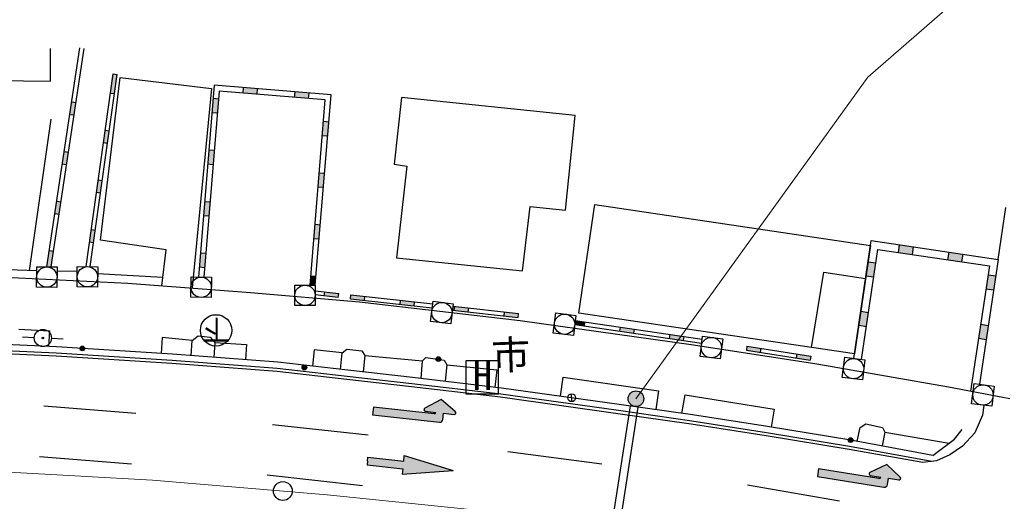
# Model space of a CAD drawing. Units: millimetres, scale not verified. Extents: x 40000 to 2497683, y 20000 to 1480199.
# Drawn here: x 443028 to 505781, y 310038 to 340796 of the extents above; entities that cross this region are included whole.
import ezdxf
from ezdxf.enums import TextEntityAlignment as Align

# ---------------------------------------------------------------- set-up
doc = ezdxf.new("R2010")
doc.units = ezdxf.units.MM
doc.header["$LTSCALE"] = 1000
doc.linetypes.add('CHAIN', pattern=[18.5, 12, -1.5, 3.5, -1.5])
for name, color, linetype, lineweight in [('M-BGD', 7, 'Continuous', 25), ('M-BGD-EXST', 7, 'Continuous', 25), ('M-BMK', 2, 'CHAIN', 13), ('M-BMK-SRVR', 3, 'Continuous', 25), ('M-STR-HTXT', 7, 'Continuous', 13), ('M-STR-STRC', 7, 'Continuous', 25)]:
    doc.layers.add(name, color=color, linetype=linetype, lineweight=lineweight)
doc.styles.add('ＭＳ ゴシック', font='')
doc.styles.get('ＭＳ ゴシック').set_extended_font_data('MS Gothic')

msp = doc.modelspace()

# ---------------------------------------------------------------- hatches: boundary and pattern name
at = {"layer": 'M-BGD'}
for points in [[(449259, 337294), (449002, 337331), (448831, 336110), (449088, 336074)], [(458199, 336379), (457302, 336452), (457274, 336103), (458171, 336030)], [(455723, 335743), (455374, 335772), (455301, 334875), (455650, 334846)], [(461488, 336110), (460591, 336184), (460563, 335835), (461460, 335762)], [(446617, 335500), (446360, 335539), (446241, 334748), (446498, 334709)], [(462775, 334278), (462428, 334306), (462355, 333409), (462700, 333381)], [(448753, 333697), (448497, 333733), (448386, 332941), (448642, 332905)], [(446140, 332336), (445883, 332375), (445764, 331584), (446021, 331545)], [(455455, 332454), (455106, 332483), (455033, 331586), (455382, 331557)], [(462502, 330989), (462160, 331017), (462086, 330120), (462427, 330092)], [(448307, 330528), (448052, 330564), (447941, 329772), (448196, 329736)], [(445663, 329172), (445406, 329211), (445287, 328420), (445544, 328381)], [(455186, 329165), (454838, 329194), (454765, 328297), (455113, 328268)], [(462229, 327700), (461891, 327728), (461818, 326831), (462154, 326803)], [(447861, 327359), (447607, 327395), (447496, 326603), (447750, 326567)], [(500108, 326289), (499218, 326421), (499145, 325926), (500035, 325794)], [(445186, 326008), (444929, 326046), (444773, 325010), (445036, 325007)], [(454918, 325876), (454569, 325904), (454496, 325007), (454845, 324979)], [(503274, 325821), (502383, 325953), (502310, 325458), (503201, 325326)], [(497702, 325243), (497208, 325317), (497076, 324426), (497570, 324353)], [(461956, 324411), (461622, 324439), (461573, 323840), (461908, 323836)], [(505365, 324432), (504870, 324506), (504737, 323616), (505231, 323542)], [(463405, 323312), (462511, 323413), (462483, 323164), (463377, 323064)], [(465069, 323126), (464174, 323226), (464147, 322978), (465041, 322878)], [(468249, 322770), (467355, 322870), (467327, 322622), (468221, 322521)], [(471701, 322383), (470807, 322483), (470779, 322235), (471673, 322135)], [(474881, 322027), (473987, 322127), (473959, 321879), (474853, 321779)], [(497233, 322078), (496738, 322151), (496606, 321261), (497100, 321188)], [(479124, 321493), (478510, 321584), (478480, 321336), (479088, 321246)], [(504890, 321267), (504396, 321342), (504262, 320451), (504757, 320377)], [(482290, 321025), (481399, 321156), (481363, 320909), (482253, 320777)], [(485455, 320556), (484565, 320688), (484528, 320441), (485419, 320309)], [(444560, 320465, 0.41421), (444512, 320516, 0.41421)], [(447177, 319833), (446924, 319910, 0.20055), (446880, 319804, 1)], [(447177, 319833, 0.59752), (446924, 319910)], [(490363, 319803), (489473, 319942), (489435, 319695), (490324, 319556)], [(493543, 319307), (492654, 319446), (492615, 319199), (493505, 319060)], [(469916, 319148), (469664, 319226, 0.20055), (469619, 319119, 1)], [(469916, 319148, 0.59752), (469664, 319226)], [(461357, 318607), (461104, 318685, 0.20055), (461060, 318578, 1)], [(461357, 318607, 0.59752), (461104, 318685)], [(496240, 313981), (495988, 314059, 0.20055), (495943, 313952, 1)], [(496240, 313981, 0.59752), (495988, 314059)]]:
    msp.add_hatch(color=256, dxfattribs=at).paths.add_polyline_path(points)
at = {"layer": 'M-STR-STRC'}
for points in [[(481884, 316587, 1), (482884, 316587, 0.41421), (482384, 317087, 0.41421)], [(465561, 315558), (465615, 316055), (469494, 315632), (469499, 315632), (469504, 315632), (469510, 315632), (469517, 315633), (469523, 315634), (469532, 315636), (469542, 315640), (469553, 315645), (469571, 315659), (469586, 315676), (469592, 315686), (469596, 315694), (469598, 315701), (469600, 315707), (469601, 315714), (469602, 315719), (468928, 315795), (468923, 315796), (468918, 315797), (468913, 315798), (468908, 315800), (468903, 315802), (468898, 315804), (468895, 315805), (468892, 315807), (468889, 315809), (468886, 315811), (468883, 315813), (468881, 315815), (468878, 315817), (468875, 315819), (468873, 315822), (468870, 315824), (468868, 315827), (468866, 315830), (468863, 315832), (468861, 315835), (468859, 315838), (468857, 315841), (468856, 315844), (468854, 315847), (468852, 315850), (468851, 315853), (468849, 315856), (468848, 315860), (468847, 315865), (468845, 315870), (468844, 315875), (468843, 315880), (468843, 315885), (468842, 315890), (468842, 315896), (468842, 315901), (468843, 315906), (468844, 315911), (468845, 315918), (468847, 315925), (468850, 315933), (468854, 315941), (468860, 315951), (468875, 315968), (468894, 315981), (469943, 316539), (470848, 315768), (470850, 315766), (470853, 315763), (470855, 315761), (470858, 315758), (470860, 315756), (470862, 315753), (470864, 315750), (470866, 315747), (470868, 315744), (470870, 315741), (470871, 315738), (470873, 315735), (470874, 315732), (470876, 315727), (470878, 315722), (470879, 315717), (470880, 315712), (470881, 315707), (470882, 315701), (470882, 315696), (470882, 315691), (470882, 315686), (470881, 315680), (470880, 315675), (470879, 315668), (470877, 315662), (470874, 315654), (470869, 315644), (470863, 315634), (470847, 315617), (470829, 315604), (470818, 315599), (470809, 315597), (470803, 315595), (470796, 315594), (470789, 315593), (470783, 315593), (470778, 315593), (470773, 315593), (470099, 315666), (470056, 315269), (470055, 315262), (470054, 315256), (470053, 315249), (470051, 315242), (470049, 315235), (470047, 315229), (470042, 315215), (470038, 315206), (470034, 315196), (470027, 315184), (470019, 315173), (470003, 315154), (469985, 315137), (469966, 315123), (469951, 315114), (469938, 315108), (469928, 315104), (469918, 315101), (469908, 315098), (469902, 315096), (469895, 315095), (469888, 315093), (469881, 315092), (469874, 315092), (469867, 315091), (469860, 315091), (469853, 315091), (469846, 315091), (469839, 315092)], [(467461, 311763), (467499, 312111), (465212, 312360), (465240, 312609), (465267, 312857), (467553, 312608), (467591, 312956), (470707, 312013)], [(493971, 311623), (494050, 312117), (497903, 311503), (497908, 311502), (497913, 311502), (497919, 311502), (497926, 311502), (497933, 311503), (497941, 311505), (497951, 311508), (497962, 311513), (497981, 311525), (497997, 311542), (498004, 311552), (498008, 311560), (498010, 311566), (498013, 311573), (498014, 311580), (498016, 311585), (497346, 311693), (497341, 311694), (497336, 311696), (497331, 311697), (497326, 311699), (497321, 311701), (497317, 311704), (497314, 311705), (497311, 311707), (497308, 311709), (497305, 311711), (497302, 311713), (497299, 311716), (497297, 311718), (497294, 311720), (497292, 311723), (497290, 311725), (497287, 311728), (497285, 311731), (497283, 311734), (497281, 311737), (497279, 311740), (497278, 311743), (497276, 311746), (497274, 311749), (497273, 311752), (497272, 311755), (497270, 311758), (497269, 311762), (497268, 311767), (497267, 311772), (497266, 311777), (497265, 311782), (497265, 311788), (497265, 311793), (497265, 311798), (497266, 311803), (497266, 311808), (497267, 311813), (497269, 311820), (497271, 311827), (497275, 311835), (497279, 311843), (497286, 311853), (497302, 311869), (497321, 311881), (498396, 312386), (499262, 311572), (499264, 311569), (499267, 311567), (499269, 311564), (499271, 311561), (499273, 311559), (499275, 311556), (499277, 311553), (499279, 311550), (499281, 311547), (499282, 311544), (499284, 311541), (499285, 311537), (499286, 311534), (499288, 311529), (499290, 311524), (499291, 311519), (499292, 311514), (499292, 311509), (499292, 311503), (499293, 311498), (499292, 311493), (499292, 311488), (499291, 311483), (499290, 311477), (499288, 311471), (499286, 311464), (499282, 311456), (499277, 311447), (499270, 311437), (499254, 311421), (499235, 311409), (499223, 311405), (499215, 311402), (499208, 311401), (499201, 311400), (499194, 311400), (499189, 311400), (499184, 311400), (499179, 311401), (498509, 311507), (498447, 311113), (498445, 311106), (498444, 311099), (498442, 311092), (498440, 311086), (498438, 311079), (498436, 311072), (498430, 311059), (498426, 311050), (498421, 311041), (498413, 311029), (498405, 311018), (498388, 311000), (498369, 310984), (498349, 310971), (498334, 310963), (498321, 310957), (498311, 310954), (498301, 310951), (498291, 310949), (498284, 310947), (498277, 310946), (498270, 310945), (498263, 310945), (498256, 310944), (498249, 310944), (498242, 310944), (498235, 310945), (498228, 310945), (498221, 310946)]]:
    msp.add_hatch(color=256, dxfattribs=at).paths.add_polyline_path(points)

# ---------------------------------------------------------------- linework, layer by layer
at = {"layer": 'M-BGD'}
for p, q in [((444773, 325010), (446881, 338993)), ((445036, 325007), (447138, 338955)), ((447275, 325028), (449002, 337331)), ((447533, 325025), (449259, 337294)), ((449002, 337331), (449259, 337294)), ((457302, 336452), (457274, 336103)), ((458199, 336379), (458171, 336030)), ((448834, 336109), (449088, 336074)), ((455375, 335772), (455723, 335743)), ((460591, 336184), (460563, 335835)), ((461488, 336110), (461460, 335762)), ((446360, 335539), (446617, 335500)), ((446241, 334748), (446498, 334709)), ((455301, 334875), (455650, 334846)), ((443652, 324788), (445036, 334446)), ((462428, 334306), (462775, 334278)), ((448499, 333733), (448753, 333697)), ((462355, 333409), (462700, 333381)), ((448388, 332941), (448642, 332905)), ((445883, 332375), (446140, 332336)), ((455106, 332483), (455455, 332454)), ((445764, 331584), (446021, 331545)), ((445764, 331584), (446021, 331545)), ((455033, 331586), (455382, 331557)), ((462160, 331017), (462502, 330989)), ((448053, 330564), (448307, 330528)), ((462087, 330120), (462427, 330092)), ((447942, 329772), (448196, 329736)), ((445406, 329211), (445663, 329172)), ((454838, 329194), (455186, 329165)), ((445287, 328420), (445544, 328381)), ((454765, 328297), (455113, 328268)), ((505523, 325488), (506007, 328808)), ((461892, 327728), (462229, 327700)), ((447607, 327395), (447861, 327359)), ((447496, 326603), (447750, 326567)), ((461818, 326831), (462154, 326803)), ((499145, 325926), (499218, 326421)), ((444929, 326046), (445186, 326008)), ((454569, 325904), (454918, 325876)), ((500035, 325794), (500108, 326289)), ((502310, 325458), (502383, 325953)), ((503201, 325326), (503274, 325821)), ((497702, 325243), (497208, 325317)), ((438368, 324984), (444120, 324770)), ((445420, 324756), (446707, 324741)), ((448005, 324583), (452179, 324348)), ((454496, 325007), (454845, 324979)), ((461623, 324439), (461956, 324411)), ((504870, 324506), (505365, 324432)), ((497570, 324353), (497076, 324426)), ((463377, 323064), (461901, 323229)), ((461904, 323480), (463405, 323312)), ((462483, 323164), (462511, 323413)), ((463377, 323064), (463405, 323312)), ((464147, 322978), (464174, 323226)), ((464174, 323226), (469403, 322641)), ((504737, 323616), (505231, 323542)), ((464147, 322978), (469372, 322392)), ((465041, 322878), (465069, 323126)), ((467327, 322622), (467355, 322870)), ((468221, 322521), (468249, 322770)), ((470664, 322248), (474853, 321779)), ((470695, 322496), (474881, 322027)), ((470779, 322235), (470807, 322483)), ((471673, 322135), (471701, 322383)), ((473959, 321879), (473987, 322127)), ((474853, 321779), (474881, 322027)), ((497232, 322078), (496738, 322151)), ((478480, 321336), (486578, 320137)), ((478510, 321584), (486608, 320385)), ((479088, 321246), (479124, 321493)), ((504396, 321342), (504890, 321267)), ((481363, 320909), (481399, 321156)), ((482253, 320777), (482290, 321025)), ((484528, 320441), (484565, 320688)), ((497100, 321188), (496606, 321261)), ((443960, 320486), (443211, 320513)), ((445060, 320447), (445809, 320419)), ((485419, 320309), (485455, 320556)), ((504262, 320451), (504757, 320377)), ((489473, 319942), (489435, 319695)), ((489435, 319695), (493505, 319060)), ((489473, 319942), (493543, 319307)), ((490363, 319803), (490324, 319556)), ((492654, 319446), (492615, 319199)), ((465072, 319340), (468756, 319006)), ((493543, 319307), (493505, 319060)), ((478303, 316404), (478254, 316901)), ((479395, 299181), (482032, 316128)), ((479889, 299104), (482526, 316051)), ((498277, 314452), (502385, 313753))]:
    msp.add_line(p, q, dxfattribs=at)
for points in [[(434403, 339701), (434404, 335375), (438504, 335233), (438542, 336345), (441521, 336232), (441531, 336911), (444987, 336859), (444999, 338948)], [(452113, 323807), (452393, 326100), (448180, 326706), (449442, 337102), (455278, 336404), (454045, 323671)], [(461908, 323836), (462917, 335994), (455442, 336604), (454443, 324360)], [(461573, 323840), (462540, 335673), (455763, 336226), (454794, 324356)], [(496295, 319163), (497411, 326688), (505523, 325488), (504327, 317511)], [(496791, 319102), (497833, 326120), (504954, 325067), (503757, 317080)], [(395814, 323762), (404793, 324301), (413609, 324796), (418630, 324843), (431773, 324795), (442953, 324310), (449929, 323960), (457778, 323370), (464738, 322776), (474982, 321583), (486068, 320025), (493943, 318828), (502334, 317353), (509727, 315935), (519229, 313614)], [(493603, 319863), (494378, 324672), (497048, 324277)], [(501269, 312582), (496029, 313550), (490725, 314420), (485943, 315162), (481261, 315834), (473749, 316879), (468067, 317549), (463934, 318012), (459482, 318519), (452763, 319029), (445368, 319502), (439741, 319757), (433583, 319854), (425834, 319951), (416328, 319742), (406390, 319423), (398585, 318973), (397315, 319082), (396498, 319681), (395738, 320557), (395322, 321218), (394999, 322347), (394976, 322955)], [(501342, 312975), (496097, 313944), (490788, 314815), (486002, 315558), (481317, 316230), (473800, 317275), (468113, 317946), (463979, 318409), (459519, 318918), (452790, 319428), (445389, 319901), (439753, 320157), (433588, 320254), (425832, 320351), (416317, 320142), (406373, 319823), (398590, 319374), (397461, 319471), (396770, 319977), (396060, 320796), (395691, 321383), (395397, 322411), (395376, 322970)], [(442985, 321028), (444925, 320935), (444879, 319924)], [(454042, 320311), (452127, 320494), (452062, 319474)], [(453978, 319338), (454042, 320311), (454426, 320600), (455188, 320530), (455496, 320175), (455424, 319228)], [(455496, 320175), (457523, 320051), (457449, 319075)], [(463619, 319517), (461845, 319706), (461726, 318666)], [(463508, 318463), (463619, 319517), (463929, 319761), (464883, 319650), (465072, 319340), (464955, 318300)], [(468673, 317880), (468756, 319006), (468964, 319218), (470139, 319063), (470317, 318764), (470191, 317701)], [(470317, 318764), (473501, 318444), (473369, 317326)], [(477558, 316753), (477726, 317972), (483832, 317095), (483659, 315894)], [(485320, 315656), (485517, 316838), (491208, 315925), (491020, 314777)], [(496502, 313870), (496708, 314753), (497074, 314978), (498137, 314763), (498277, 314452), (498114, 313572)], [(501342, 312975), (501696, 313246), (502736, 314012), (503220, 314635)]]:
    msp.add_lwpolyline(points, dxfattribs=at)
for points in [[(467416, 335821), (466953, 331568), (467745, 331446), (467095, 325593), (475145, 324754), (475629, 328873), (477886, 328632), (478507, 334681)], [(479751, 328988), (497360, 326383), (496335, 319459), (478727, 322064)], [(444123, 325017), (445423, 325002), (445408, 323702), (444108, 323717)], [(446710, 325034), (448010, 325019), (447996, 323719), (446696, 323734)], [(453972, 324366), (455272, 324351), (455258, 323051), (453958, 323066)], [(460608, 323850), (461908, 323836), (461893, 322536), (460593, 322551)], [(469424, 322817), (470715, 322659), (470557, 321369), (469267, 321527)], [(477260, 322072), (478551, 321915), (478393, 320624), (477102, 320782)], [(486632, 320578), (487922, 320420), (487764, 319129), (486474, 319287)], [(495712, 319234), (497002, 319077), (496844, 317786), (495554, 317944)], [(503979, 317553), (505269, 317396), (505112, 316105), (503821, 316263)]]:
    msp.add_lwpolyline(points, close=True, dxfattribs=at)
for centre, radius in [((444766, 324360), 650), ((447353, 324377), 650), ((454615, 323708), 650), ((461251, 323193), 650), ((469991, 322093), 650), ((477826, 321348), 650), ((444510, 320466), 550), ((444510, 320466), 50), ((487198, 319853), 650), ((447030, 319804), 150), ((469769, 319119), 150), ((496278, 318510), 650), ((461210, 318578), 150), ((504545, 316829), 650), ((478279, 316653), 250), ((496093, 313952), 150)]:
    msp.add_circle(centre, radius, dxfattribs=at)
at = {"layer": 'M-BGD-EXST'}
for p, q in [((473614, 319010), (471514, 319010)), ((471514, 319010), (471514, 316910)), ((473614, 316910), (473614, 319010)), ((471514, 316910), (473614, 316910))]:
    msp.add_line(p, q, dxfattribs=at)
msp.add_circle((455571, 320957), 1000, dxfattribs=at)
at = {"layer": 'M-BMK'}
msp.add_lwpolyline([(367187, 309802), (403949, 311682), (413310, 312111), (426030, 312261), (434525, 312160), (442335, 311892), (451515, 311384), (462669, 310462), (471396, 309564), (479394, 308509), (489211, 307095), (499069, 305347), (514054, 302241), (524963, 299505), (529746, 298250), (537945, 295892), (548960, 292481)], dxfattribs=at)
at = {"layer": 'M-BMK-SRVR'}
msp.add_circle((459832, 310697), 600, dxfattribs=at)
at = {"layer": 'M-STR-HTXT'}
msp.add_lwpolyline([(482384, 316587), (497185, 337124), (507484, 346101)], dxfattribs=at)
at = {"layer": 'M-STR-STRC'}
for p, q in [((469943, 316539), (468895, 315982)), ((470847, 315769), (469943, 316539)), ((444563, 316132), (450437, 315663)), ((465615, 316055), (465561, 315558)), ((469492, 315633), (465615, 316055)), ((468931, 315794), (469602, 315721)), ((470056, 315269), (470099, 315666)), ((470099, 315666), (470771, 315593)), ((465561, 315558), (469836, 315092)), ((459182, 314952), (465276, 314280)), ((474202, 313220), (480205, 312441)), ((444305, 312893), (450178, 312424)), ((494050, 312117), (493971, 311623)), ((497901, 311503), (494050, 312117)), ((498396, 312386), (497322, 311882)), ((499261, 311573), (498396, 312386)), ((458826, 311721), (464920, 311049)), ((493971, 311623), (498218, 310947)), ((497349, 311693), (498016, 311586)), ((498447, 311113), (498509, 311507)), ((498509, 311507), (499177, 311401)), ((489517, 311090), (495382, 310078))]:
    msp.add_line(p, q, dxfattribs=at)
for points in [[(504599, 316168), (504517, 315537), (504027, 314406), (503247, 313551), (502438, 313014), (501575, 312621), (500695, 312509), (495995, 313353), (490693, 314223), (485913, 314964), (481233, 315636), (473724, 316680), (468044, 317350), (463912, 317813), (459463, 318320), (452749, 318829), (445357, 319302), (439735, 319557)], [(465240, 312609), (465212, 312360), (467499, 312111), (467461, 311763), (470707, 312013)], [(465240, 312609), (465267, 312857), (467553, 312608), (467591, 312956), (470707, 312013)]]:
    msp.add_lwpolyline(points, dxfattribs=at)
msp.add_circle((482384, 316587), 500, dxfattribs=at)
for centre, radius, start, end in [((468942, 315894), 100, 117.99499, 263.77928), ((469503, 315732), 100, 263.77928, 353.77928), ((470782, 315693), 100, 263.8477, 49.56358), ((469857, 315291), 200, 263.77928, 353.77928), ((497365, 311791), 100, 115.16825, 260.95255), ((497917, 311602), 100, 260.95255, 350.95255), ((499193, 311500), 100, 261.02096, 46.73684), ((498249, 311144), 200, 260.95255, 350.95255)]:
    msp.add_arc(centre, radius, start, end, dxfattribs=at)

# ---------------------------------------------------------------- texts
at = {"layer": 'M-BGD-EXST', "style": 'ＭＳ ゴシック'}
msp.add_text('下', height=1320, rotation=180, dxfattribs=at).set_placement((455571, 320957), align=Align.MIDDLE_CENTER)
msp.add_text('市', height=1833, rotation=1.975, dxfattribs=at).set_placement((473198, 317881), align=Align.BOTTOM_LEFT)
msp.add_text('H', height=1833, dxfattribs=at).set_placement((471967, 316602), align=Align.BOTTOM_LEFT)

doc.saveas('drawing.dxf')
